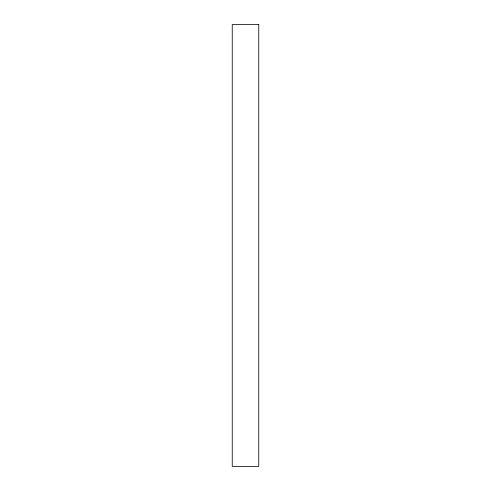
<?xml version="1.0" encoding="UTF-8"?>
<svg xmlns="http://www.w3.org/2000/svg" width="491" height="491" viewBox="0 0 491 491"><rect width="100%" height="100%" fill="white"/><g stroke="black" fill="none" stroke-linecap="round" stroke-linejoin="round"><path stroke-width="0.74" d="M258.757 24.55L232.243 24.55L232.243 466.45L258.757 466.45L258.757 24.55"/></g></svg>
